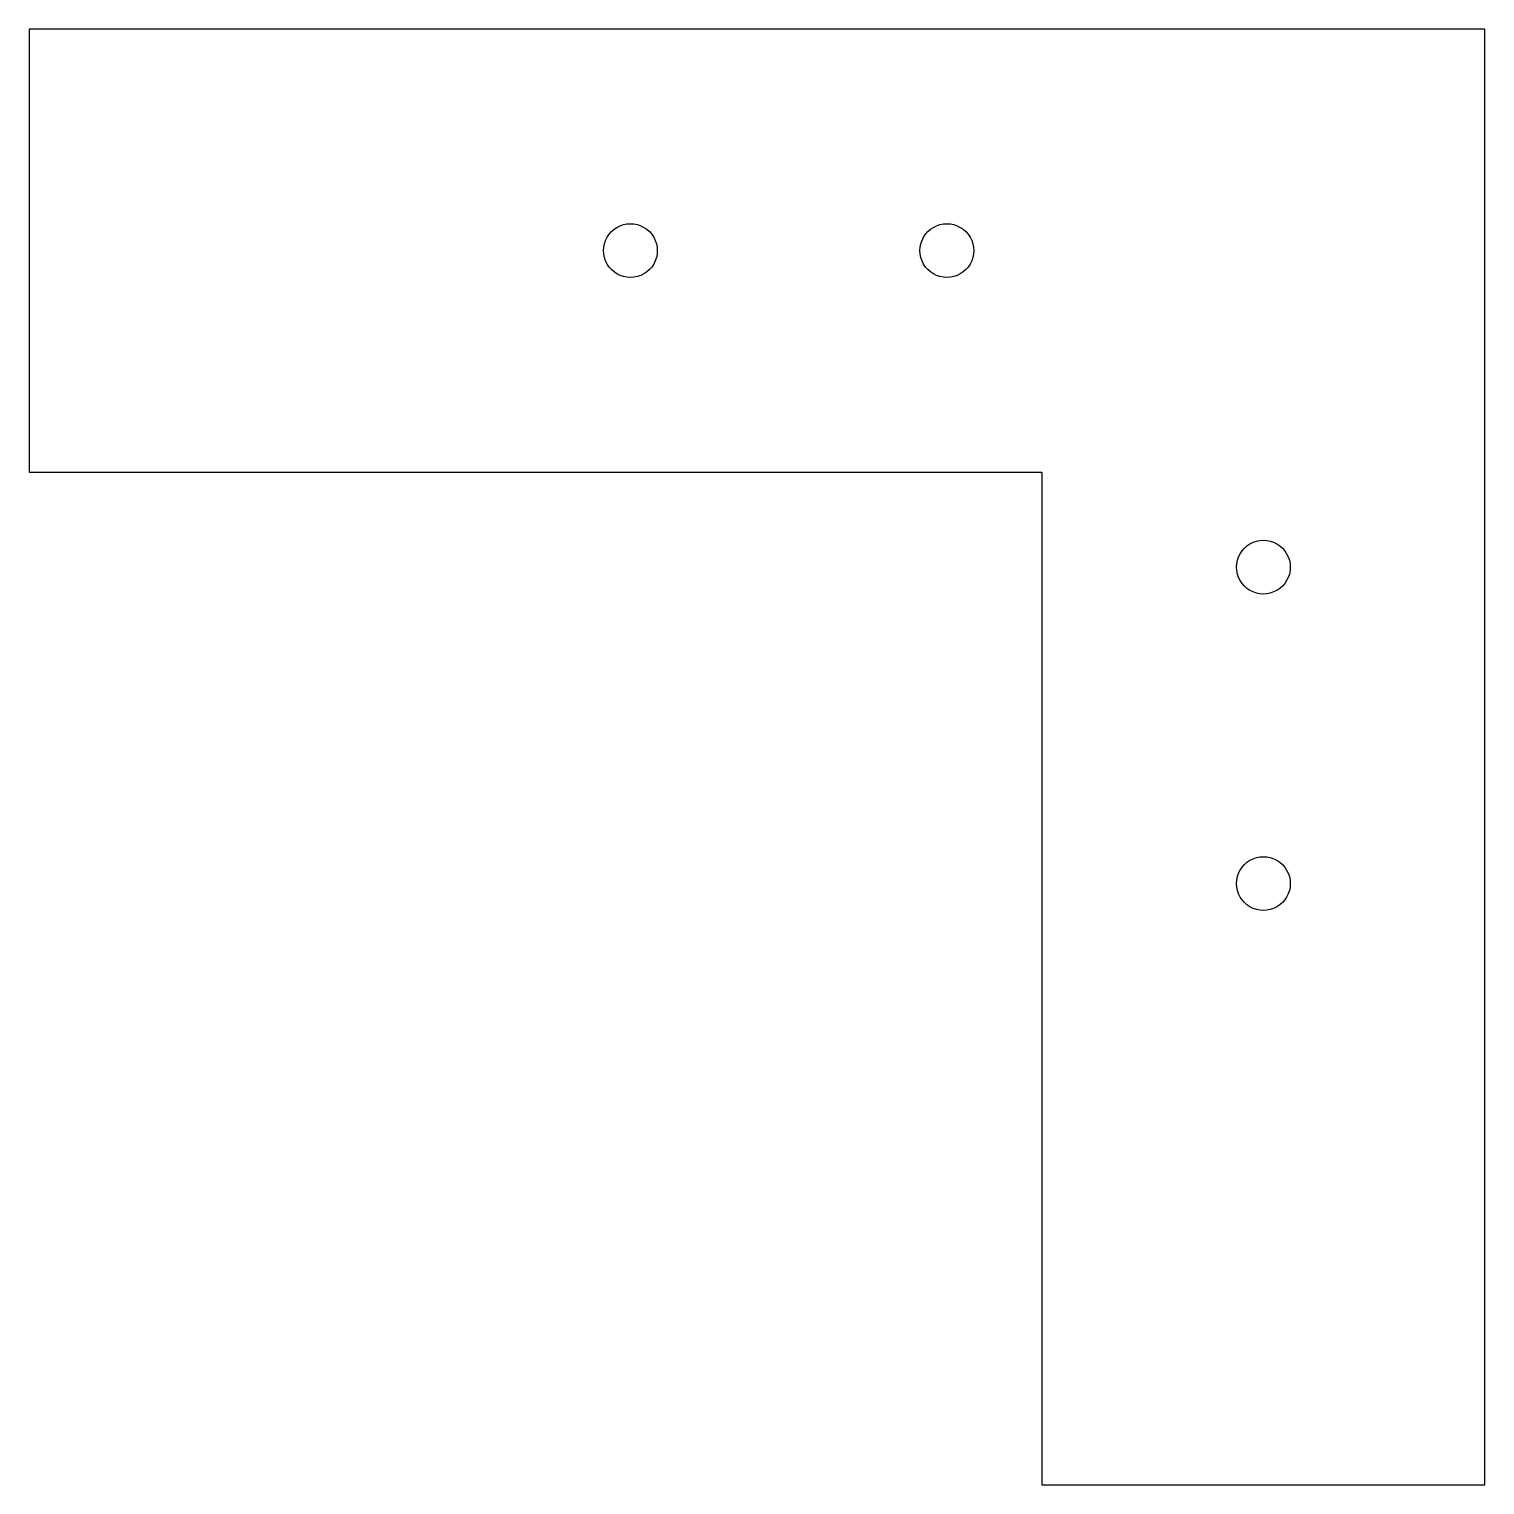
# Model space of a CAD drawing. Header units: metres. Extents: x -78 to 14, y -78 to 14.
import ezdxf

# ---------------------------------------------------------------- set-up
doc = ezdxf.new("R2010")
doc.units = ezdxf.units.M

msp = doc.modelspace()

# ---------------------------------------------------------------- linework, layer by layer
for p, q in [((14, 14), (-78, 14)), ((-78, 14), (-78, -14)), ((14, -78), (14, 14)), ((-41.4722, 0.849991), (-41.3487, 1.03488)), ((-41.3487, 1.03488), (-41.2021, 1.20207)), ((-41.2021, 1.20207), (-41.0349, 1.34869)), ((-41.0349, 1.34869), (-40.85, 1.47223)), ((-40.85, 1.47223), (-40.6506, 1.57059)), ((-40.6506, 1.57059), (-40.44, 1.64206)), ((-40.44, 1.64206), (-40.2219, 1.68546)), ((-40.2219, 1.68546), (-40, 1.7)), ((-40, 1.7), (-39.7781, 1.68546)), ((-39.7781, 1.68546), (-39.56, 1.64206)), ((-39.56, 1.64206), (-39.3494, 1.57059)), ((-39.3494, 1.57059), (-39.15, 1.47223)), ((-39.15, 1.47223), (-38.9651, 1.34869)), ((-38.9651, 1.34869), (-38.7979, 1.20207)), ((-38.7979, 1.20207), (-38.6513, 1.03488)), ((-38.6513, 1.03488), (-38.5278, 0.849991)), ((-21.4722, 0.849991), (-21.3487, 1.03488)), ((-21.3487, 1.03488), (-21.2021, 1.20207)), ((-21.2021, 1.20207), (-21.0349, 1.34869)), ((-21.0349, 1.34869), (-20.85, 1.47223)), ((-20.85, 1.47223), (-20.6506, 1.57059)), ((-20.6506, 1.57059), (-20.44, 1.64206)), ((-20.44, 1.64206), (-20.2219, 1.68546)), ((-20.2219, 1.68546), (-20, 1.7)), ((-20, 1.7), (-19.7781, 1.68546)), ((-19.7781, 1.68546), (-19.56, 1.64206)), ((-19.56, 1.64206), (-19.3494, 1.57059)), ((-19.3494, 1.57059), (-19.15, 1.47223)), ((-19.15, 1.47223), (-18.9651, 1.34869)), ((-18.9651, 1.34869), (-18.7979, 1.20207)), ((-18.7979, 1.20207), (-18.6513, 1.03488)), ((-18.6513, 1.03488), (-18.5278, 0.849991)), ((-41.7, 0), (-41.6855, 0.221893)), ((-41.6855, -0.221893), (-41.7, 0)), ((-41.6855, 0.221893), (-41.6421, 0.439987)), ((-41.6421, 0.439987), (-41.5706, 0.650558)), ((-41.5706, 0.650558), (-41.4722, 0.849991)), ((-38.5278, 0.849991), (-38.4294, 0.650558)), ((-38.4294, 0.650558), (-38.3579, 0.439987)), ((-38.3579, 0.439987), (-38.3145, 0.221893)), ((-38.3145, 0.221893), (-38.3, 0)), ((-38.3, 0), (-38.3145, -0.221893)), ((-21.7, 0), (-21.6855, 0.221893)), ((-21.6855, -0.221893), (-21.7, 0)), ((-21.6855, 0.221893), (-21.6421, 0.439987)), ((-21.6421, 0.439987), (-21.5706, 0.650558)), ((-21.5706, 0.650558), (-21.4722, 0.849991)), ((-18.5278, 0.849991), (-18.4294, 0.650558)), ((-18.4294, 0.650558), (-18.3579, 0.439987)), ((-18.3579, 0.439987), (-18.3145, 0.221893)), ((-18.3145, 0.221893), (-18.3, 0)), ((-18.3, 0), (-18.3145, -0.221893)), ((-41.6421, -0.439987), (-41.6855, -0.221893)), ((-41.5706, -0.650558), (-41.6421, -0.439987)), ((-41.4722, -0.849991), (-41.5706, -0.650558)), ((-41.3487, -1.03488), (-41.4722, -0.849991)), ((-38.5278, -0.849991), (-38.6513, -1.03488)), ((-38.4294, -0.650558), (-38.5278, -0.849991)), ((-38.3579, -0.439987), (-38.4294, -0.650558)), ((-38.3145, -0.221893), (-38.3579, -0.439987)), ((-21.6421, -0.439987), (-21.6855, -0.221893)), ((-21.5706, -0.650558), (-21.6421, -0.439987)), ((-21.4722, -0.849991), (-21.5706, -0.650558)), ((-21.3487, -1.03488), (-21.4722, -0.849991)), ((-18.5278, -0.849991), (-18.6513, -1.03488)), ((-18.4294, -0.650558), (-18.5278, -0.849991)), ((-18.3579, -0.439987), (-18.4294, -0.650558)), ((-18.3145, -0.221893), (-18.3579, -0.439987)), ((-41.2021, -1.20207), (-41.3487, -1.03488)), ((-41.0349, -1.34869), (-41.2021, -1.20207)), ((-40.85, -1.47223), (-41.0349, -1.34869)), ((-40.6506, -1.57059), (-40.85, -1.47223)), ((-40.44, -1.64206), (-40.6506, -1.57059)), ((-40.2219, -1.68546), (-40.44, -1.64206)), ((-40, -1.7), (-40.2219, -1.68546)), ((-39.7781, -1.68546), (-40, -1.7)), ((-39.56, -1.64206), (-39.7781, -1.68546)), ((-39.3494, -1.57059), (-39.56, -1.64206)), ((-39.15, -1.47223), (-39.3494, -1.57059)), ((-38.9651, -1.34869), (-39.15, -1.47223)), ((-38.7979, -1.20207), (-38.9651, -1.34869)), ((-38.6513, -1.03488), (-38.7979, -1.20207)), ((-21.2021, -1.20207), (-21.3487, -1.03488)), ((-21.0349, -1.34869), (-21.2021, -1.20207)), ((-20.85, -1.47223), (-21.0349, -1.34869)), ((-20.6506, -1.57059), (-20.85, -1.47223)), ((-20.44, -1.64206), (-20.6506, -1.57059)), ((-20.2219, -1.68546), (-20.44, -1.64206)), ((-20, -1.7), (-20.2219, -1.68546)), ((-19.7781, -1.68546), (-20, -1.7)), ((-19.56, -1.64206), (-19.7781, -1.68546)), ((-19.3494, -1.57059), (-19.56, -1.64206)), ((-19.15, -1.47223), (-19.3494, -1.57059)), ((-18.9651, -1.34869), (-19.15, -1.47223)), ((-18.7979, -1.20207), (-18.9651, -1.34869)), ((-18.6513, -1.03488), (-18.7979, -1.20207)), ((-78, -14), (-14, -14)), ((-14, -14), (-14, -78)), ((-0.650558, -18.4294), (-0.439987, -18.3579)), ((-0.439987, -18.3579), (-0.221893, -18.3145)), ((-0.221893, -18.3145), (0, -18.3)), ((0, -18.3), (0.221893, -18.3145)), ((0.221893, -18.3145), (0.439987, -18.3579)), ((0.439987, -18.3579), (0.650558, -18.4294)), ((-1.57059, -19.3494), (-1.47223, -19.15)), ((-1.47223, -19.15), (-1.34869, -18.9651)), ((-1.34869, -18.9651), (-1.20207, -18.7979)), ((-1.20207, -18.7979), (-1.03488, -18.6513)), ((-1.03488, -18.6513), (-0.849991, -18.5278)), ((-0.849991, -18.5278), (-0.650558, -18.4294)), ((0.650558, -18.4294), (0.849991, -18.5278)), ((0.849991, -18.5278), (1.03488, -18.6513)), ((1.03488, -18.6513), (1.20207, -18.7979)), ((1.20207, -18.7979), (1.34869, -18.9651)), ((1.34869, -18.9651), (1.47223, -19.15)), ((1.47223, -19.15), (1.57059, -19.3494)), ((-1.7, -20), (-1.68546, -19.7781)), ((-1.68546, -20.2219), (-1.7, -20)), ((-1.68546, -19.7781), (-1.64206, -19.56)), ((-1.64206, -20.44), (-1.68546, -20.2219)), ((-1.64206, -19.56), (-1.57059, -19.3494)), ((1.57059, -19.3494), (1.64206, -19.56)), ((1.64206, -19.56), (1.68546, -19.7781)), ((1.68546, -20.2219), (1.64206, -20.44)), ((1.68546, -19.7781), (1.7, -20)), ((1.7, -20), (1.68546, -20.2219)), ((-1.57059, -20.6506), (-1.64206, -20.44)), ((-1.47223, -20.85), (-1.57059, -20.6506)), ((-1.34869, -21.0349), (-1.47223, -20.85)), ((-1.20207, -21.2021), (-1.34869, -21.0349)), ((1.34869, -21.0349), (1.20207, -21.2021)), ((1.47223, -20.85), (1.34869, -21.0349)), ((1.57059, -20.6506), (1.47223, -20.85)), ((1.64206, -20.44), (1.57059, -20.6506)), ((-1.03488, -21.3487), (-1.20207, -21.2021)), ((-0.849991, -21.4722), (-1.03488, -21.3487)), ((-0.650558, -21.5706), (-0.849991, -21.4722)), ((-0.439987, -21.6421), (-0.650558, -21.5706)), ((-0.221893, -21.6855), (-0.439987, -21.6421)), ((0, -21.7), (-0.221893, -21.6855)), ((0.221893, -21.6855), (0, -21.7)), ((0.439987, -21.6421), (0.221893, -21.6855)), ((0.650558, -21.5706), (0.439987, -21.6421)), ((0.849991, -21.4722), (0.650558, -21.5706)), ((1.03488, -21.3487), (0.849991, -21.4722)), ((1.20207, -21.2021), (1.03488, -21.3487)), ((-1.03488, -38.6513), (-0.849991, -38.5278)), ((-0.849991, -38.5278), (-0.650558, -38.4294)), ((-0.650558, -38.4294), (-0.439987, -38.3579)), ((-0.439987, -38.3579), (-0.221893, -38.3145)), ((-0.221893, -38.3145), (0, -38.3)), ((0, -38.3), (0.221893, -38.3145)), ((0.221893, -38.3145), (0.439987, -38.3579)), ((0.439987, -38.3579), (0.650558, -38.4294)), ((0.650558, -38.4294), (0.849991, -38.5278)), ((0.849991, -38.5278), (1.03488, -38.6513)), ((-1.68546, -39.7781), (-1.64206, -39.56)), ((-1.64206, -39.56), (-1.57059, -39.3494)), ((-1.57059, -39.3494), (-1.47223, -39.15)), ((-1.47223, -39.15), (-1.34869, -38.9651)), ((-1.34869, -38.9651), (-1.20207, -38.7979)), ((-1.20207, -38.7979), (-1.03488, -38.6513)), ((1.03488, -38.6513), (1.20207, -38.7979)), ((1.20207, -38.7979), (1.34869, -38.9651)), ((1.34869, -38.9651), (1.47223, -39.15)), ((1.47223, -39.15), (1.57059, -39.3494)), ((1.57059, -39.3494), (1.64206, -39.56)), ((1.64206, -39.56), (1.68546, -39.7781)), ((-1.7, -40), (-1.68546, -39.7781)), ((-1.68546, -40.2219), (-1.7, -40)), ((-1.64206, -40.44), (-1.68546, -40.2219)), ((-1.57059, -40.6506), (-1.64206, -40.44)), ((1.64206, -40.44), (1.57059, -40.6506)), ((1.68546, -40.2219), (1.64206, -40.44)), ((1.68546, -39.7781), (1.7, -40)), ((1.7, -40), (1.68546, -40.2219)), ((-1.47223, -40.85), (-1.57059, -40.6506)), ((-1.34869, -41.0349), (-1.47223, -40.85)), ((-1.20207, -41.2021), (-1.34869, -41.0349)), ((-1.03488, -41.3487), (-1.20207, -41.2021)), ((-0.849991, -41.4722), (-1.03488, -41.3487)), ((1.03488, -41.3487), (0.849991, -41.4722)), ((1.20207, -41.2021), (1.03488, -41.3487)), ((1.34869, -41.0349), (1.20207, -41.2021)), ((1.47223, -40.85), (1.34869, -41.0349)), ((1.57059, -40.6506), (1.47223, -40.85)), ((-0.650558, -41.5706), (-0.849991, -41.4722)), ((-0.439987, -41.6421), (-0.650558, -41.5706)), ((-0.221893, -41.6855), (-0.439987, -41.6421)), ((0, -41.7), (-0.221893, -41.6855)), ((0.221893, -41.6855), (0, -41.7)), ((0.439987, -41.6421), (0.221893, -41.6855)), ((0.650558, -41.5706), (0.439987, -41.6421)), ((0.849991, -41.4722), (0.650558, -41.5706)), ((-14, -78), (14, -78))]:
    msp.add_line(p, q)

doc.saveas('drawing.dxf')
